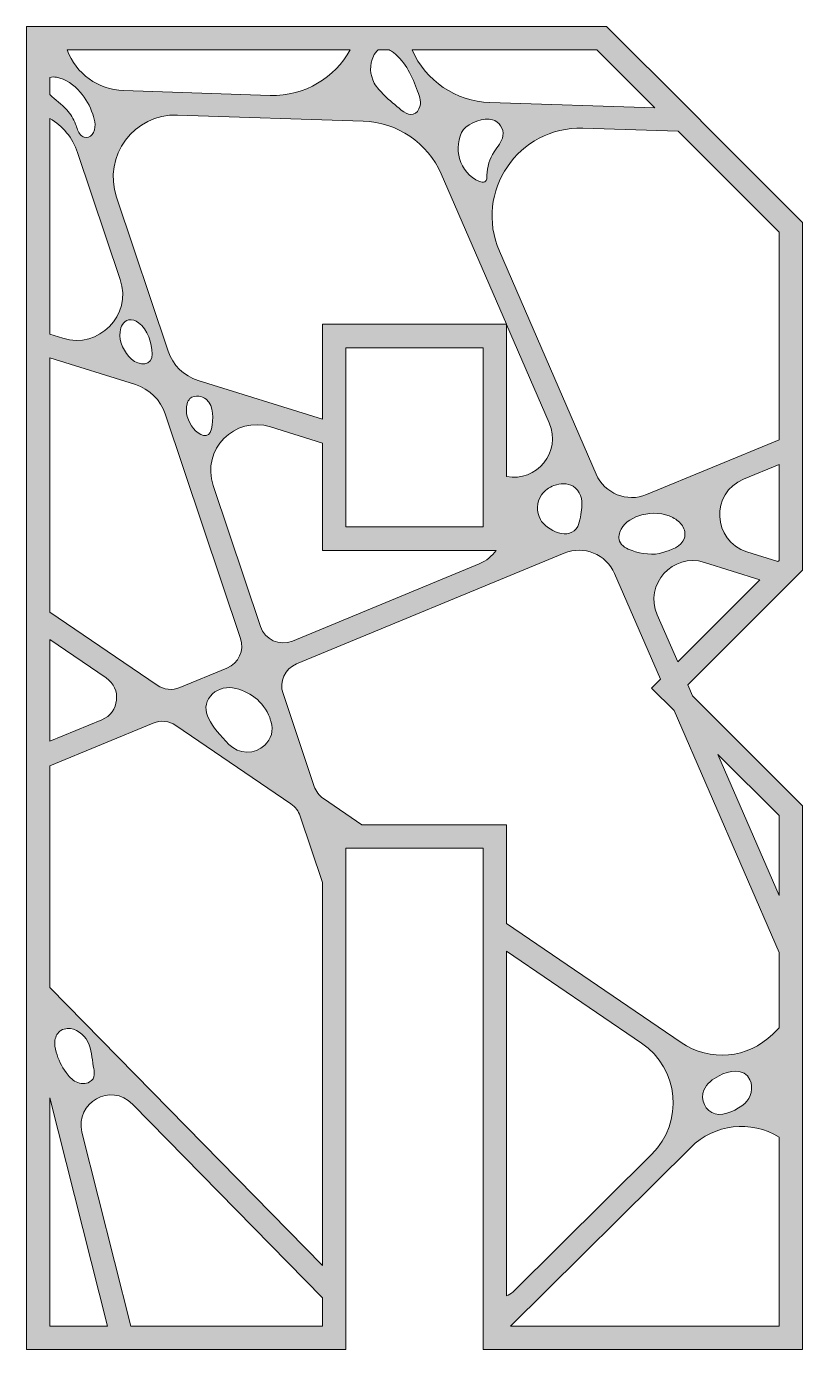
# Model space of a CAD drawing. Extents: x -1650 to 2650, y -4022 to 3022.
# Drawn here: x 189.8 to 450, y -1821.8 to -1378.2 of the extents above; entities that cross this region are included whole.
import ezdxf

# ---------------------------------------------------------------- set-up
doc = ezdxf.new("R2010")
doc.units = 0
doc.header["$MEASUREMENT"] = 0
doc.layers.add('Layer 1', color=7, linetype='Continuous')

msp = doc.modelspace()

# ---------------------------------------------------------------- hatches: boundary and pattern name
at = {"layer": 'Layer 1', "true_color": 0xff7272}
h = msp.add_hatch(color=11, dxfattribs=at)
h.dxf.hatch_style = 2
h.paths.add_polyline_path([(419.81, -1413.77), (411.94, -1405.9), (384.29, -1378.25), (315.69, -1378.25), (301.28, -1378.25), (200.83, -1378.25), (191.3, -1378.25), (189.83, -1378.25), (189.83, -1384.89), (189.83, -1406.4), (189.83, -1478.93), (189.83, -1486.9), (189.83, -1569.18), (189.83, -1578.4), (189.83, -1621.11), (189.83, -1629.35), (189.83, -1675.04), (189.83, -1706.2), (189.83, -1821.75), (218.97, -1821.75), (226.82, -1821.75), (296.92, -1821.75), (296.92, -1812.45), (296.92, -1801.58), (296.92, -1688.63), (296.92, -1653.7), (313.75, -1653.7), (342.92, -1653.7), (342.92, -1673.59), (342.92, -1682.81), (342.92, -1801.26), (342.92, -1821.75), (349.59, -1821.75), (450, -1821.75), (450, -1755.83), (450, -1744.55), (450, -1717.48), (450, -1687.68), (450, -1639.53), (413.07, -1602.6), (413.07, -1602.6), (411.5, -1598.97), (444.14, -1566.34), (450, -1560.48), (450, -1560.2), (450, -1521.78), (450, -1513.54), (450, -1443.97)])
edge = h.paths.add_edge_path()
edge.add_spline(control_points=[(381.04, -1386.1), (381.04, -1386.1), (400.46, -1405.52), (400.46, -1405.52), (400.46, -1405.52), (345.15, -1403.73), (345.15, -1403.73), (333.79, -1403.36), (323.66, -1396.51), (319.1, -1386.1), (319.1, -1386.1), (381.04, -1386.1), (381.04, -1386.1)], knot_values=[0, 0, 0, 0, 1, 1, 1, 2, 2, 2, 3, 3, 3, 4, 4, 4, 4], degree=3, periodic=1)
edge = h.paths.add_edge_path()
edge.add_spline(control_points=[(350.78, -1529.11), (350.78, -1529.11), (350.78, -1478.2), (350.78, -1478.2), (350.78, -1478.2), (365.08, -1511.15), (365.08, -1511.15), (369.3, -1520.88), (360.78, -1531.05), (350.78, -1529.11)], knot_values=[0, 0, 0, 0, 1, 1, 1, 2, 2, 2, 3, 3, 3, 3], degree=3, periodic=1)
edge = h.paths.add_edge_path()
edge.add_spline(control_points=[(366.68, -1532.12), (368.75, -1531.35), (371.18, -1531.23), (373.08, -1532.37), (375.5, -1533.83), (376.36, -1536.85), (375.98, -1539.52), (375.74, -1541.25), (375.43, -1544.25), (374.64, -1545.84), (372.11, -1550.91), (364.07, -1547.12), (362.11, -1543.53), (360.73, -1540.98), (360.82, -1537.65), (362.49, -1535.27), (363.5, -1533.81), (365.02, -1532.76), (366.68, -1532.12)], knot_values=[0, 0, 0, 0, 1, 1, 1, 2, 2, 2, 3, 3, 3, 4, 4, 4, 5, 5, 5, 6, 6, 6, 6], degree=3, periodic=1)
edge = h.paths.add_edge_path()
edge.add_spline(control_points=[(268.3, -1579.4), (268.3, -1579.4), (252.43, -1532.09), (252.43, -1532.09), (248.43, -1520.15), (259.64, -1508.71), (271.66, -1512.46), (271.66, -1512.46), (289.06, -1517.9), (289.06, -1517.9), (289.06, -1517.9), (289.06, -1553.86), (289.06, -1553.86), (289.06, -1553.86), (347.28, -1553.86), (347.28, -1553.86), (345.96, -1555.76), (344.06, -1557.34), (341.57, -1558.37), (341.57, -1558.37), (278.97, -1584.26), (278.97, -1584.26), (274.68, -1586.04), (269.78, -1583.8), (268.3, -1579.4)], knot_values=[0, 0, 0, 0, 1, 1, 1, 2, 2, 2, 3, 3, 3, 4, 4, 4, 5, 5, 5, 6, 6, 6, 7, 7, 7, 8, 8, 8, 8], degree=3, periodic=1)
edge = h.paths.add_edge_path()
edge.add_spline(control_points=[(269.75, -1619.16), (266.38, -1622.37), (261.01, -1622.21), (257.72, -1618.91), (251.89, -1613.05), (247.62, -1607.38), (251.5, -1602.72), (253.3, -1600.55), (256.14, -1599.56), (258.94, -1599.98), (264.48, -1600.81), (269.32, -1604.53), (271.39, -1609.94), (271.68, -1610.71), (271.79, -1611.17), (271.79, -1611.17), (272.84, -1614.3), (271.79, -1617.21), (269.75, -1619.16)], knot_values=[0, 0, 0, 0, 1, 1, 1, 2, 2, 2, 3, 3, 3, 4, 4, 4, 5, 5, 5, 6, 6, 6, 6], degree=3, periodic=1)
edge = h.paths.add_edge_path()
edge.add_spline(control_points=[(245.8, -1512.97), (243.98, -1510.65), (242.88, -1507.54), (243.71, -1504.7), (243.89, -1504.08), (244.18, -1503.46), (244.65, -1503.01), (245.4, -1502.27), (246.55, -1502.04), (247.59, -1502.18), (248.48, -1502.3), (249.34, -1502.65), (250.04, -1503.21), (252.9, -1505.48), (252.44, -1509.96), (251.84, -1513.15), (251.11, -1516.96), (247.57, -1515.2), (245.8, -1512.97)], knot_values=[0, 0, 0, 0, 1, 1, 1, 2, 2, 2, 3, 3, 3, 4, 4, 4, 5, 5, 5, 6, 6, 6, 6], degree=3, periodic=1)
h.paths.add_polyline_path([(296.92, -1512.38), (296.92, -1485.94), (342.92, -1485.94), (342.92, -1526.75), (342.92, -1534.99), (342.92, -1546.01), (296.92, -1546.01), (296.92, -1520.35)])
edge = h.paths.add_edge_path()
edge.add_spline(control_points=[(289.06, -1478.08), (289.06, -1478.08), (289.06, -1509.93), (289.06, -1509.93), (289.06, -1509.93), (247.37, -1496.9), (247.37, -1496.9), (242.64, -1495.43), (238.91, -1491.77), (237.34, -1487.08), (237.34, -1487.08), (220.01, -1435.43), (220.01, -1435.43), (215.39, -1421.65), (225.93, -1407.48), (240.47, -1407.95), (240.47, -1407.95), (302.76, -1409.97), (302.76, -1409.97), (314.15, -1410.34), (324.32, -1417.25), (328.86, -1427.7), (328.86, -1427.7), (350.73, -1478.08), (350.73, -1478.08), (350.73, -1478.08), (289.06, -1478.08), (289.06, -1478.08)], knot_values=[0, 0, 0, 0, 1, 1, 1, 2, 2, 2, 3, 3, 3, 4, 4, 4, 5, 5, 5, 6, 6, 6, 7, 7, 7, 8, 8, 8, 9, 9, 9, 9], degree=3, periodic=1)
edge = h.paths.add_edge_path()
edge.add_spline(control_points=[(231.99, -1488.03), (232.08, -1492.13), (227.49, -1492.04), (225.1, -1489.81), (222.58, -1487.45), (220.82, -1484.04), (221.2, -1480.61), (221.4, -1478.87), (222.37, -1477), (224.07, -1476.62), (225.23, -1476.36), (226.44, -1476.86), (227.4, -1477.57), (230.46, -1479.83), (231.9, -1484.34), (231.99, -1488.03)], knot_values=[0, 0, 0, 0, 1, 1, 1, 2, 2, 2, 3, 3, 3, 4, 4, 4, 5, 5, 5, 5], degree=3, periodic=1)
edge = h.paths.add_edge_path()
edge.add_spline(control_points=[(343.51, -1430.32), (342.97, -1430.66), (342.25, -1430.46), (341.66, -1430.21), (338.44, -1428.83), (335.91, -1425.94), (334.98, -1422.56), (334.2, -1419.75), (334.38, -1415.24), (336.32, -1412.82), (338.2, -1410.49), (343.25, -1408.71), (346.08, -1409.5), (348.33, -1410.14), (349.91, -1412.59), (349.55, -1414.91), (349.24, -1416.92), (347.72, -1418.51), (346.6, -1420.22), (345.08, -1422.57), (344.24, -1425.35), (344.22, -1428.14), (344.21, -1428.94), (344.19, -1429.9), (343.51, -1430.32)], knot_values=[0, 0, 0, 0, 1, 1, 1, 2, 2, 2, 3, 3, 3, 4, 4, 4, 5, 5, 5, 6, 6, 6, 7, 7, 7, 8, 8, 8, 8], degree=3, periodic=1)
edge = h.paths.add_edge_path()
edge.add_spline(control_points=[(311.43, -1386.1), (311.93, -1386.35), (312.41, -1386.68), (312.85, -1387.01), (317.08, -1390.3), (319.17, -1395.04), (320.95, -1399.94), (321.7, -1402.02), (322.46, -1403.7), (321.42, -1405.89), (320.1, -1408.68), (317.56, -1407.88), (315.5, -1406.27), (313.5, -1404.7), (311.58, -1403.03), (309.75, -1401.25), (308.5, -1400.04), (307.28, -1398.76), (306.44, -1397.24), (304.93, -1394.5), (304.8, -1391.04), (306.12, -1388.2), (306.5, -1387.39), (307.03, -1386.6), (307.75, -1386.1), (307.75, -1386.1), (311.43, -1386.1), (311.43, -1386.1)], knot_values=[0, 0, 0, 0, 1, 1, 1, 2, 2, 2, 3, 3, 3, 4, 4, 4, 5, 5, 5, 6, 6, 6, 7, 7, 7, 8, 8, 8, 9, 9, 9, 9], degree=3, periodic=1)
edge = h.paths.add_edge_path()
edge.add_spline(control_points=[(298.3, -1386.1), (293.22, -1395.28), (283.36, -1401.73), (271.51, -1401.34), (271.51, -1401.34), (222.37, -1399.75), (222.37, -1399.75), (213.87, -1399.48), (206.4, -1394.05), (203.48, -1386.1), (203.48, -1386.1), (298.3, -1386.1), (298.3, -1386.1)], knot_values=[0, 0, 0, 0, 1, 1, 1, 2, 2, 2, 3, 3, 3, 4, 4, 4, 4], degree=3, periodic=1)
edge = h.paths.add_edge_path()
edge.add_spline(control_points=[(197.73, -1395.31), (198.43, -1395.12), (199.17, -1395.15), (199.89, -1395.27), (203.04, -1395.8), (205.73, -1397.86), (207.86, -1400.24), (209.81, -1402.44), (211.07, -1404.86), (212.06, -1407.6), (212.8, -1409.65), (213.42, -1412.65), (211.88, -1414.47), (211.23, -1415.24), (210.13, -1415.68), (209.17, -1415.38), (208.7, -1415.24), (208.29, -1414.93), (207.95, -1414.56), (207.06, -1413.58), (206.74, -1412.23), (206.28, -1410.98), (205.62, -1409.23), (204.63, -1407.59), (203.37, -1406.2), (201.65, -1404.31), (199.47, -1402.9), (197.69, -1401.08), (197.69, -1401.08), (197.69, -1395.33), (197.69, -1395.33), (197.7, -1395.32), (197.71, -1395.31), (197.73, -1395.31)], knot_values=[0, 0, 0, 0, 1, 1, 1, 2, 2, 2, 3, 3, 3, 4, 4, 4, 5, 5, 5, 6, 6, 6, 7, 7, 7, 8, 8, 8, 9, 9, 9, 10, 10, 10, 11, 11, 11, 11], degree=3, periodic=1)
edge = h.paths.add_edge_path()
edge.add_spline(control_points=[(197.69, -1409.08), (201.96, -1411.57), (205.32, -1415.56), (206.96, -1420.46), (206.96, -1420.46), (221.27, -1463.12), (221.27, -1463.12), (225.27, -1475.05), (214.07, -1486.5), (202.05, -1482.75), (202.05, -1482.75), (197.69, -1481.39), (197.69, -1481.39), (197.69, -1481.39), (197.69, -1409.08), (197.69, -1409.08)], knot_values=[0, 0, 0, 0, 1, 1, 1, 2, 2, 2, 3, 3, 3, 4, 4, 4, 5, 5, 5, 5], degree=3, periodic=1)
edge = h.paths.add_edge_path()
edge.add_spline(control_points=[(197.69, -1489.36), (197.69, -1489.36), (226.34, -1498.31), (226.34, -1498.31), (231.06, -1499.79), (234.8, -1503.43), (236.37, -1508.12), (236.37, -1508.12), (261.6, -1583.36), (261.6, -1583.36), (262.94, -1587.36), (260.96, -1591.71), (257.06, -1593.32), (257.06, -1593.32), (241.24, -1599.85), (241.24, -1599.85), (238.74, -1600.89), (235.89, -1600.59), (233.66, -1599.07), (233.66, -1599.07), (197.69, -1574.54), (197.69, -1574.54), (197.69, -1574.54), (197.69, -1489.36), (197.69, -1489.36)], knot_values=[0, 0, 0, 0, 1, 1, 1, 2, 2, 2, 3, 3, 3, 4, 4, 4, 5, 5, 5, 6, 6, 6, 7, 7, 7, 8, 8, 8, 8], degree=3, periodic=1)
edge = h.paths.add_edge_path()
edge.add_spline(control_points=[(197.69, -1583.76), (197.69, -1583.76), (216.56, -1596.63), (216.56, -1596.63), (221.82, -1600.22), (221, -1608.23), (215.11, -1610.67), (215.11, -1610.67), (197.69, -1617.86), (197.69, -1617.86), (197.69, -1617.86), (197.69, -1583.76), (197.69, -1583.76)], knot_values=[0, 0, 0, 0, 1, 1, 1, 2, 2, 2, 3, 3, 3, 4, 4, 4, 4], degree=3, periodic=1)
h.paths.add_polyline_path([(197.69, -1813.9), (197.69, -1737.35), (216.99, -1813.9)])
edge = h.paths.add_edge_path()
edge.add_spline(control_points=[(199.4, -1718.1), (199.59, -1716.77), (200.27, -1715.46), (201.41, -1714.76), (202.05, -1714.37), (202.79, -1714.18), (203.53, -1714.14), (206.41, -1713.99), (209.05, -1716.04), (210.4, -1718.58), (211.81, -1721.23), (211.72, -1723.95), (212.25, -1726.79), (212.61, -1728.76), (213.15, -1730.75), (211, -1732.05), (209.65, -1732.86), (207.89, -1732.73), (206.5, -1732.03), (205.1, -1731.33), (204.01, -1730.14), (203.09, -1728.87), (201.6, -1726.82), (200.49, -1724.51), (199.81, -1722.08), (199.45, -1720.78), (199.21, -1719.43), (199.4, -1718.1)], knot_values=[0, 0, 0, 0, 1, 1, 1, 2, 2, 2, 3, 3, 3, 4, 4, 4, 5, 5, 5, 6, 6, 6, 7, 7, 7, 8, 8, 8, 9, 9, 9, 9], degree=3, periodic=1)
edge = h.paths.add_edge_path()
edge.add_spline(control_points=[(289.06, -1813.9), (289.06, -1813.9), (224.84, -1813.9), (224.84, -1813.9), (224.84, -1813.9), (208.45, -1748.92), (208.45, -1748.92), (205.95, -1739), (218.17, -1732.14), (225.34, -1739.45), (225.34, -1739.45), (289.06, -1804.44), (289.06, -1804.44), (289.06, -1804.44), (289.06, -1813.9), (289.06, -1813.9)], knot_values=[0, 0, 0, 0, 1, 1, 1, 2, 2, 2, 3, 3, 3, 4, 4, 4, 5, 5, 5, 5], degree=3, periodic=1)
edge = h.paths.add_edge_path()
edge.add_spline(control_points=[(289.06, -1793.57), (289.06, -1793.57), (197.69, -1700.38), (197.69, -1700.38), (197.69, -1700.38), (197.69, -1626.1), (197.69, -1626.1), (197.69, -1626.1), (232.34, -1611.77), (232.34, -1611.77), (234.83, -1610.74), (237.69, -1611.03), (239.93, -1612.56), (239.93, -1612.56), (278.51, -1638.88), (278.51, -1638.88), (279.95, -1639.86), (281.04, -1641.29), (281.6, -1642.95), (281.6, -1642.95), (289.06, -1665.2), (289.06, -1665.2), (289.06, -1665.2), (289.06, -1793.57), (289.06, -1793.57)], knot_values=[0, 0, 0, 0, 1, 1, 1, 2, 2, 2, 3, 3, 3, 4, 4, 4, 5, 5, 5, 6, 6, 6, 7, 7, 7, 8, 8, 8, 8], degree=3, periodic=1)
edge = h.paths.add_edge_path()
edge.add_spline(control_points=[(302.24, -1645.84), (302.24, -1645.84), (289.37, -1637.06), (289.37, -1637.06), (287.92, -1636.08), (286.84, -1634.65), (286.28, -1632.99), (286.28, -1632.99), (275.85, -1601.87), (275.85, -1601.87), (274.5, -1597.87), (276.48, -1593.52), (280.38, -1591.91), (280.38, -1591.91), (370.12, -1554.81), (370.12, -1554.81), (376.66, -1552.1), (384.18, -1555.14), (387, -1561.65), (387, -1561.65), (402.35, -1597.02), (402.35, -1597.02), (402.35, -1597.02), (399.37, -1600), (399.37, -1600), (399.37, -1600), (406.93, -1607.57), (406.93, -1607.57), (406.93, -1607.57), (442.14, -1688.69), (442.14, -1688.69), (442.14, -1688.69), (442.14, -1713.9), (442.14, -1713.9), (442.14, -1713.9), (439.99, -1716.04), (439.99, -1716.04), (431.75, -1724.21), (418.87, -1725.39), (409.29, -1718.85), (409.29, -1718.85), (350.78, -1678.95), (350.78, -1678.95), (350.78, -1678.95), (350.78, -1645.84), (350.78, -1645.84), (350.78, -1645.84), (302.24, -1645.84), (302.24, -1645.84)], knot_values=[0, 0, 0, 0, 1, 1, 1, 2, 2, 2, 3, 3, 3, 4, 4, 4, 5, 5, 5, 6, 6, 6, 7, 7, 7, 8, 8, 8, 9, 9, 9, 10, 10, 10, 11, 11, 11, 12, 12, 12, 13, 13, 13, 14, 14, 14, 15, 15, 15, 16, 16, 16, 16], degree=3, periodic=1)
edge = h.paths.add_edge_path()
edge.add_spline(control_points=[(389.16, -1546.78), (390.56, -1544.22), (393.35, -1542.71), (396.18, -1541.98), (399.61, -1541.1), (403.4, -1541.24), (406.54, -1542.87), (407.81, -1543.53), (408.98, -1544.45), (409.74, -1545.67), (410.51, -1546.88), (410.83, -1548.42), (410.4, -1549.79), (409.46, -1552.83), (405.77, -1553.63), (403.14, -1554.6), (400.05, -1555.73), (395.88, -1554.96), (392.84, -1553.96), (391.12, -1553.39), (389.31, -1552.43), (388.67, -1550.73), (388.2, -1549.45), (388.51, -1547.99), (389.16, -1546.78)], knot_values=[0, 0, 0, 0, 1, 1, 1, 2, 2, 2, 3, 3, 3, 4, 4, 4, 5, 5, 5, 6, 6, 6, 7, 7, 7, 8, 8, 8, 8], degree=3, periodic=1)
edge = h.paths.add_edge_path()
edge.add_spline(control_points=[(430.64, -1739.26), (428.33, -1741.3), (423.79, -1743.59), (420.72, -1742.78), (417.4, -1741.9), (415.64, -1737.89), (416.93, -1734.77), (417.84, -1732.58), (419.89, -1731.08), (422, -1729.97), (425.17, -1728.3), (430.47, -1727.15), (432.38, -1731.29), (433.56, -1733.88), (432.72, -1737.43), (430.64, -1739.26)], knot_values=[0, 0, 0, 0, 1, 1, 1, 2, 2, 2, 3, 3, 3, 4, 4, 4, 5, 5, 5, 5], degree=3, periodic=1)
edge = h.paths.add_edge_path()
edge.add_spline(control_points=[(396.04, -1719.03), (408.62, -1727.61), (410.26, -1745.52), (399.45, -1756.25), (399.45, -1756.25), (352.95, -1802.36), (352.95, -1802.36), (352.3, -1803), (351.56, -1803.47), (350.78, -1803.79), (350.78, -1803.79), (350.78, -1688.16), (350.78, -1688.16), (350.78, -1688.16), (396.04, -1719.03), (396.04, -1719.03)], knot_values=[0, 0, 0, 0, 1, 1, 1, 2, 2, 2, 3, 3, 3, 4, 4, 4, 5, 5, 5, 5], degree=3, periodic=1)
edge = h.paths.add_edge_path()
edge.add_spline(control_points=[(442.14, -1813.9), (442.14, -1813.9), (352.11, -1813.9), (352.11, -1813.9), (352.11, -1813.9), (412.51, -1754.01), (412.51, -1754.01), (420.44, -1746.14), (432.69, -1744.76), (442.14, -1750.52), (442.14, -1750.52), (442.14, -1813.9), (442.14, -1813.9)], knot_values=[0, 0, 0, 0, 1, 1, 1, 2, 2, 2, 3, 3, 3, 4, 4, 4, 4], degree=3, periodic=1)
h.paths.add_polyline_path([(442.14, -1642.78), (442.14, -1669.58), (421.6, -1622.24)])
edge = h.paths.add_edge_path()
edge.add_spline(control_points=[(408.14, -1591.23), (408.14, -1591.23), (401.3, -1575.47), (401.3, -1575.47), (396.87, -1565.26), (406.48, -1554.57), (417.09, -1557.89), (417.09, -1557.89), (435.67, -1563.7), (435.67, -1563.7), (435.67, -1563.7), (408.14, -1591.23), (408.14, -1591.23)], knot_values=[0, 0, 0, 0, 1, 1, 1, 2, 2, 2, 3, 3, 3, 4, 4, 4, 4], degree=3, periodic=1)
edge = h.paths.add_edge_path()
edge.add_spline(control_points=[(442.14, -1557.23), (442.14, -1557.23), (441.75, -1557.62), (441.75, -1557.62), (441.75, -1557.62), (431.33, -1554.37), (431.33, -1554.37), (419.74, -1550.74), (419.01, -1534.6), (430.24, -1529.96), (430.24, -1529.96), (442.14, -1525.04), (442.14, -1525.04), (442.14, -1525.04), (442.14, -1557.23), (442.14, -1557.23)], knot_values=[0, 0, 0, 0, 1, 1, 1, 2, 2, 2, 3, 3, 3, 4, 4, 4, 5, 5, 5, 5], degree=3, periodic=1)
edge = h.paths.add_edge_path()
edge.add_spline(control_points=[(397.72, -1535.16), (391.17, -1537.87), (383.65, -1534.83), (380.83, -1528.33), (380.83, -1528.33), (348.39, -1453.59), (348.39, -1453.59), (339.77, -1433.73), (354.76, -1411.66), (376.4, -1412.36), (376.4, -1412.36), (408.33, -1413.4), (408.33, -1413.4), (408.33, -1413.4), (442.14, -1447.22), (442.14, -1447.22), (442.14, -1447.22), (442.14, -1516.8), (442.14, -1516.8), (442.14, -1516.8), (397.72, -1535.16), (397.72, -1535.16)], knot_values=[0, 0, 0, 0, 1, 1, 1, 2, 2, 2, 3, 3, 3, 4, 4, 4, 5, 5, 5, 6, 6, 6, 7, 7, 7, 7], degree=3, periodic=1)

# ---------------------------------------------------------------- linework, layer by layer
at = {"layer": 'Layer 1', "lineweight": 0}
for points in [[(419.81, -1413.77), (411.94, -1405.9), (384.29, -1378.25), (315.69, -1378.25), (301.28, -1378.25), (200.83, -1378.25), (191.3, -1378.25), (189.83, -1378.25), (189.83, -1384.89), (189.83, -1406.4), (189.83, -1478.93), (189.83, -1486.9), (189.83, -1569.18), (189.83, -1578.4), (189.83, -1621.11), (189.83, -1629.35), (189.83, -1675.04), (189.83, -1706.2), (189.83, -1821.75), (218.97, -1821.75), (226.82, -1821.75), (296.92, -1821.75), (296.92, -1812.45), (296.92, -1801.58), (296.92, -1688.63), (296.92, -1653.7), (313.75, -1653.7), (342.92, -1653.7), (342.92, -1673.59), (342.92, -1682.81), (342.92, -1801.26), (342.92, -1821.75), (349.59, -1821.75), (450, -1821.75), (450, -1755.83), (450, -1744.55), (450, -1717.48), (450, -1687.68), (450, -1639.53), (413.07, -1602.6), (413.07, -1602.6), (411.5, -1598.97), (444.14, -1566.34), (450, -1560.48), (450, -1560.2), (450, -1521.78), (450, -1513.54), (450, -1443.97), (419.81, -1413.77)], [(296.92, -1512.38), (296.92, -1485.94), (342.92, -1485.94), (342.92, -1526.75), (342.92, -1534.99), (342.92, -1546.01), (296.92, -1546.01), (296.92, -1520.35), (296.92, -1512.38)], [(442.14, -1642.78), (442.14, -1669.58), (421.6, -1622.24), (442.14, -1642.78)], [(197.69, -1813.9), (197.69, -1737.35), (216.99, -1813.9), (197.69, -1813.9)]]:
    msp.add_lwpolyline(points, dxfattribs=at)
for points, knots in [([(298.3, -1386.1), (293.22, -1395.28), (283.36, -1401.73), (271.51, -1401.34), (271.51, -1401.34), (222.37, -1399.75), (222.37, -1399.75), (213.87, -1399.48), (206.4, -1394.05), (203.48, -1386.1), (203.48, -1386.1), (298.3, -1386.1), (298.3, -1386.1)], [0, 0, 0, 0, 1, 1, 1, 2, 2, 2, 3, 3, 3, 4, 4, 4, 4]), ([(311.43, -1386.1), (311.93, -1386.35), (312.41, -1386.68), (312.85, -1387.01), (317.08, -1390.3), (319.17, -1395.04), (320.95, -1399.94), (321.7, -1402.02), (322.46, -1403.7), (321.42, -1405.89), (320.1, -1408.68), (317.56, -1407.88), (315.5, -1406.27), (313.5, -1404.7), (311.58, -1403.03), (309.75, -1401.25), (308.5, -1400.04), (307.28, -1398.76), (306.44, -1397.24), (304.93, -1394.5), (304.8, -1391.04), (306.12, -1388.2), (306.5, -1387.39), (307.03, -1386.6), (307.75, -1386.1), (307.75, -1386.1), (311.43, -1386.1), (311.43, -1386.1)], [0, 0, 0, 0, 1, 1, 1, 2, 2, 2, 3, 3, 3, 4, 4, 4, 5, 5, 5, 6, 6, 6, 7, 7, 7, 8, 8, 8, 9, 9, 9, 9]), ([(381.04, -1386.1), (381.04, -1386.1), (400.46, -1405.52), (400.46, -1405.52), (400.46, -1405.52), (345.15, -1403.73), (345.15, -1403.73), (333.79, -1403.36), (323.66, -1396.51), (319.1, -1386.1), (319.1, -1386.1), (381.04, -1386.1), (381.04, -1386.1)], [0, 0, 0, 0, 1, 1, 1, 2, 2, 2, 3, 3, 3, 4, 4, 4, 4]), ([(197.73, -1395.31), (198.43, -1395.12), (199.17, -1395.15), (199.89, -1395.27), (203.04, -1395.8), (205.73, -1397.86), (207.86, -1400.24), (209.81, -1402.44), (211.07, -1404.86), (212.06, -1407.6), (212.8, -1409.65), (213.42, -1412.65), (211.88, -1414.47), (211.23, -1415.24), (210.13, -1415.68), (209.17, -1415.38), (208.7, -1415.24), (208.29, -1414.93), (207.95, -1414.56), (207.06, -1413.58), (206.74, -1412.23), (206.28, -1410.98), (205.62, -1409.23), (204.63, -1407.59), (203.37, -1406.2), (201.65, -1404.31), (199.47, -1402.9), (197.69, -1401.08), (197.69, -1401.08), (197.69, -1395.33), (197.69, -1395.33), (197.7, -1395.32), (197.71, -1395.31), (197.73, -1395.31)], [0, 0, 0, 0, 1, 1, 1, 2, 2, 2, 3, 3, 3, 4, 4, 4, 5, 5, 5, 6, 6, 6, 7, 7, 7, 8, 8, 8, 9, 9, 9, 10, 10, 10, 11, 11, 11, 11]), ([(197.69, -1409.08), (201.96, -1411.57), (205.32, -1415.56), (206.96, -1420.46), (206.96, -1420.46), (221.27, -1463.12), (221.27, -1463.12), (225.27, -1475.05), (214.07, -1486.5), (202.05, -1482.75), (202.05, -1482.75), (197.69, -1481.39), (197.69, -1481.39), (197.69, -1481.39), (197.69, -1409.08), (197.69, -1409.08)], [0, 0, 0, 0, 1, 1, 1, 2, 2, 2, 3, 3, 3, 4, 4, 4, 5, 5, 5, 5]), ([(289.06, -1478.08), (289.06, -1478.08), (289.06, -1509.93), (289.06, -1509.93), (289.06, -1509.93), (247.37, -1496.9), (247.37, -1496.9), (242.64, -1495.43), (238.91, -1491.77), (237.34, -1487.08), (237.34, -1487.08), (220.01, -1435.43), (220.01, -1435.43), (215.39, -1421.65), (225.93, -1407.48), (240.47, -1407.95), (240.47, -1407.95), (302.76, -1409.97), (302.76, -1409.97), (314.15, -1410.34), (324.32, -1417.25), (328.86, -1427.7), (328.86, -1427.7), (350.73, -1478.08), (350.73, -1478.08), (350.73, -1478.08), (289.06, -1478.08), (289.06, -1478.08)], [0, 0, 0, 0, 1, 1, 1, 2, 2, 2, 3, 3, 3, 4, 4, 4, 5, 5, 5, 6, 6, 6, 7, 7, 7, 8, 8, 8, 9, 9, 9, 9]), ([(343.51, -1430.32), (342.97, -1430.66), (342.25, -1430.46), (341.66, -1430.21), (338.44, -1428.83), (335.91, -1425.94), (334.98, -1422.56), (334.2, -1419.75), (334.38, -1415.24), (336.32, -1412.82), (338.2, -1410.49), (343.25, -1408.71), (346.08, -1409.5), (348.33, -1410.14), (349.91, -1412.59), (349.55, -1414.91), (349.24, -1416.92), (347.72, -1418.51), (346.6, -1420.22), (345.08, -1422.57), (344.24, -1425.35), (344.22, -1428.14), (344.21, -1428.94), (344.19, -1429.9), (343.51, -1430.32)], [0, 0, 0, 0, 1, 1, 1, 2, 2, 2, 3, 3, 3, 4, 4, 4, 5, 5, 5, 6, 6, 6, 7, 7, 7, 8, 8, 8, 8]), ([(397.72, -1535.16), (391.17, -1537.87), (383.65, -1534.83), (380.83, -1528.33), (380.83, -1528.33), (348.39, -1453.59), (348.39, -1453.59), (339.77, -1433.73), (354.76, -1411.66), (376.4, -1412.36), (376.4, -1412.36), (408.33, -1413.4), (408.33, -1413.4), (408.33, -1413.4), (442.14, -1447.22), (442.14, -1447.22), (442.14, -1447.22), (442.14, -1516.8), (442.14, -1516.8), (442.14, -1516.8), (397.72, -1535.16), (397.72, -1535.16)], [0, 0, 0, 0, 1, 1, 1, 2, 2, 2, 3, 3, 3, 4, 4, 4, 5, 5, 5, 6, 6, 6, 7, 7, 7, 7]), ([(231.99, -1488.03), (232.08, -1492.13), (227.49, -1492.04), (225.1, -1489.81), (222.58, -1487.45), (220.82, -1484.04), (221.2, -1480.61), (221.4, -1478.87), (222.37, -1477), (224.07, -1476.62), (225.23, -1476.36), (226.44, -1476.86), (227.4, -1477.57), (230.46, -1479.83), (231.9, -1484.34), (231.99, -1488.03)], [0, 0, 0, 0, 1, 1, 1, 2, 2, 2, 3, 3, 3, 4, 4, 4, 5, 5, 5, 5]), ([(350.78, -1529.11), (350.78, -1529.11), (350.78, -1478.2), (350.78, -1478.2), (350.78, -1478.2), (365.08, -1511.15), (365.08, -1511.15), (369.3, -1520.88), (360.78, -1531.05), (350.78, -1529.11)], [0, 0, 0, 0, 1, 1, 1, 2, 2, 2, 3, 3, 3, 3]), ([(197.69, -1489.36), (197.69, -1489.36), (226.34, -1498.31), (226.34, -1498.31), (231.06, -1499.79), (234.8, -1503.43), (236.37, -1508.12), (236.37, -1508.12), (261.6, -1583.36), (261.6, -1583.36), (262.94, -1587.36), (260.96, -1591.71), (257.06, -1593.32), (257.06, -1593.32), (241.24, -1599.85), (241.24, -1599.85), (238.74, -1600.89), (235.89, -1600.59), (233.66, -1599.07), (233.66, -1599.07), (197.69, -1574.54), (197.69, -1574.54), (197.69, -1574.54), (197.69, -1489.36), (197.69, -1489.36)], [0, 0, 0, 0, 1, 1, 1, 2, 2, 2, 3, 3, 3, 4, 4, 4, 5, 5, 5, 6, 6, 6, 7, 7, 7, 8, 8, 8, 8]), ([(245.8, -1512.97), (243.98, -1510.65), (242.88, -1507.54), (243.71, -1504.7), (243.89, -1504.08), (244.18, -1503.46), (244.65, -1503.01), (245.4, -1502.27), (246.55, -1502.04), (247.59, -1502.18), (248.48, -1502.3), (249.34, -1502.65), (250.04, -1503.21), (252.9, -1505.48), (252.44, -1509.96), (251.84, -1513.15), (251.11, -1516.96), (247.57, -1515.2), (245.8, -1512.97)], [0, 0, 0, 0, 1, 1, 1, 2, 2, 2, 3, 3, 3, 4, 4, 4, 5, 5, 5, 6, 6, 6, 6]), ([(268.3, -1579.4), (268.3, -1579.4), (252.43, -1532.09), (252.43, -1532.09), (248.43, -1520.15), (259.64, -1508.71), (271.66, -1512.46), (271.66, -1512.46), (289.06, -1517.9), (289.06, -1517.9), (289.06, -1517.9), (289.06, -1553.86), (289.06, -1553.86), (289.06, -1553.86), (347.28, -1553.86), (347.28, -1553.86), (345.96, -1555.76), (344.06, -1557.34), (341.57, -1558.37), (341.57, -1558.37), (278.97, -1584.26), (278.97, -1584.26), (274.68, -1586.04), (269.78, -1583.8), (268.3, -1579.4)], [0, 0, 0, 0, 1, 1, 1, 2, 2, 2, 3, 3, 3, 4, 4, 4, 5, 5, 5, 6, 6, 6, 7, 7, 7, 8, 8, 8, 8]), ([(442.14, -1557.23), (442.14, -1557.23), (441.75, -1557.62), (441.75, -1557.62), (441.75, -1557.62), (431.33, -1554.37), (431.33, -1554.37), (419.74, -1550.74), (419.01, -1534.6), (430.24, -1529.96), (430.24, -1529.96), (442.14, -1525.04), (442.14, -1525.04), (442.14, -1525.04), (442.14, -1557.23), (442.14, -1557.23)], [0, 0, 0, 0, 1, 1, 1, 2, 2, 2, 3, 3, 3, 4, 4, 4, 5, 5, 5, 5]), ([(366.68, -1532.12), (368.75, -1531.35), (371.18, -1531.23), (373.08, -1532.37), (375.5, -1533.83), (376.36, -1536.85), (375.98, -1539.52), (375.74, -1541.25), (375.43, -1544.25), (374.64, -1545.84), (372.11, -1550.91), (364.07, -1547.12), (362.11, -1543.53), (360.73, -1540.98), (360.82, -1537.65), (362.49, -1535.27), (363.5, -1533.81), (365.02, -1532.76), (366.68, -1532.12)], [0, 0, 0, 0, 1, 1, 1, 2, 2, 2, 3, 3, 3, 4, 4, 4, 5, 5, 5, 6, 6, 6, 6]), ([(389.16, -1546.78), (390.56, -1544.22), (393.35, -1542.71), (396.18, -1541.98), (399.61, -1541.1), (403.4, -1541.24), (406.54, -1542.87), (407.81, -1543.53), (408.98, -1544.45), (409.74, -1545.67), (410.51, -1546.88), (410.83, -1548.42), (410.4, -1549.79), (409.46, -1552.83), (405.77, -1553.63), (403.14, -1554.6), (400.05, -1555.73), (395.88, -1554.96), (392.84, -1553.96), (391.12, -1553.39), (389.31, -1552.43), (388.67, -1550.73), (388.2, -1549.45), (388.51, -1547.99), (389.16, -1546.78)], [0, 0, 0, 0, 1, 1, 1, 2, 2, 2, 3, 3, 3, 4, 4, 4, 5, 5, 5, 6, 6, 6, 7, 7, 7, 8, 8, 8, 8]), ([(302.24, -1645.84), (302.24, -1645.84), (289.37, -1637.06), (289.37, -1637.06), (287.92, -1636.08), (286.84, -1634.65), (286.28, -1632.99), (286.28, -1632.99), (275.85, -1601.87), (275.85, -1601.87), (274.5, -1597.87), (276.48, -1593.52), (280.38, -1591.91), (280.38, -1591.91), (370.12, -1554.81), (370.12, -1554.81), (376.66, -1552.1), (384.18, -1555.14), (387, -1561.65), (387, -1561.65), (402.35, -1597.02), (402.35, -1597.02), (402.35, -1597.02), (399.37, -1600), (399.37, -1600), (399.37, -1600), (406.93, -1607.57), (406.93, -1607.57), (406.93, -1607.57), (442.14, -1688.69), (442.14, -1688.69), (442.14, -1688.69), (442.14, -1713.9), (442.14, -1713.9), (442.14, -1713.9), (439.99, -1716.04), (439.99, -1716.04), (431.75, -1724.21), (418.87, -1725.39), (409.29, -1718.85), (409.29, -1718.85), (350.78, -1678.95), (350.78, -1678.95), (350.78, -1678.95), (350.78, -1645.84), (350.78, -1645.84), (350.78, -1645.84), (302.24, -1645.84), (302.24, -1645.84)], [0, 0, 0, 0, 1, 1, 1, 2, 2, 2, 3, 3, 3, 4, 4, 4, 5, 5, 5, 6, 6, 6, 7, 7, 7, 8, 8, 8, 9, 9, 9, 10, 10, 10, 11, 11, 11, 12, 12, 12, 13, 13, 13, 14, 14, 14, 15, 15, 15, 16, 16, 16, 16]), ([(408.14, -1591.23), (408.14, -1591.23), (401.3, -1575.47), (401.3, -1575.47), (396.87, -1565.26), (406.48, -1554.57), (417.09, -1557.89), (417.09, -1557.89), (435.67, -1563.7), (435.67, -1563.7), (435.67, -1563.7), (408.14, -1591.23), (408.14, -1591.23)], [0, 0, 0, 0, 1, 1, 1, 2, 2, 2, 3, 3, 3, 4, 4, 4, 4]), ([(197.69, -1583.76), (197.69, -1583.76), (216.56, -1596.63), (216.56, -1596.63), (221.82, -1600.22), (221, -1608.23), (215.11, -1610.67), (215.11, -1610.67), (197.69, -1617.86), (197.69, -1617.86), (197.69, -1617.86), (197.69, -1583.76), (197.69, -1583.76)], [0, 0, 0, 0, 1, 1, 1, 2, 2, 2, 3, 3, 3, 4, 4, 4, 4]), ([(269.75, -1619.16), (266.38, -1622.37), (261.01, -1622.21), (257.72, -1618.91), (251.89, -1613.05), (247.62, -1607.38), (251.5, -1602.72), (253.3, -1600.55), (256.14, -1599.56), (258.94, -1599.98), (264.48, -1600.81), (269.32, -1604.53), (271.39, -1609.94), (271.68, -1610.71), (271.79, -1611.17), (271.79, -1611.17), (272.84, -1614.3), (271.79, -1617.21), (269.75, -1619.16)], [0, 0, 0, 0, 1, 1, 1, 2, 2, 2, 3, 3, 3, 4, 4, 4, 5, 5, 5, 6, 6, 6, 6]), ([(289.06, -1793.57), (289.06, -1793.57), (197.69, -1700.38), (197.69, -1700.38), (197.69, -1700.38), (197.69, -1626.1), (197.69, -1626.1), (197.69, -1626.1), (232.34, -1611.77), (232.34, -1611.77), (234.83, -1610.74), (237.69, -1611.03), (239.93, -1612.56), (239.93, -1612.56), (278.51, -1638.88), (278.51, -1638.88), (279.95, -1639.86), (281.04, -1641.29), (281.6, -1642.95), (281.6, -1642.95), (289.06, -1665.2), (289.06, -1665.2), (289.06, -1665.2), (289.06, -1793.57), (289.06, -1793.57)], [0, 0, 0, 0, 1, 1, 1, 2, 2, 2, 3, 3, 3, 4, 4, 4, 5, 5, 5, 6, 6, 6, 7, 7, 7, 8, 8, 8, 8]), ([(396.04, -1719.03), (408.62, -1727.61), (410.26, -1745.52), (399.45, -1756.25), (399.45, -1756.25), (352.95, -1802.36), (352.95, -1802.36), (352.3, -1803), (351.56, -1803.47), (350.78, -1803.79), (350.78, -1803.79), (350.78, -1688.16), (350.78, -1688.16), (350.78, -1688.16), (396.04, -1719.03), (396.04, -1719.03)], [0, 0, 0, 0, 1, 1, 1, 2, 2, 2, 3, 3, 3, 4, 4, 4, 5, 5, 5, 5]), ([(199.4, -1718.1), (199.59, -1716.77), (200.27, -1715.46), (201.41, -1714.76), (202.05, -1714.37), (202.79, -1714.18), (203.53, -1714.14), (206.41, -1713.99), (209.05, -1716.04), (210.4, -1718.58), (211.81, -1721.23), (211.72, -1723.95), (212.25, -1726.79), (212.61, -1728.76), (213.15, -1730.75), (211, -1732.05), (209.65, -1732.86), (207.89, -1732.73), (206.5, -1732.03), (205.1, -1731.33), (204.01, -1730.14), (203.09, -1728.87), (201.6, -1726.82), (200.49, -1724.51), (199.81, -1722.08), (199.45, -1720.78), (199.21, -1719.43), (199.4, -1718.1)], [0, 0, 0, 0, 1, 1, 1, 2, 2, 2, 3, 3, 3, 4, 4, 4, 5, 5, 5, 6, 6, 6, 7, 7, 7, 8, 8, 8, 9, 9, 9, 9]), ([(430.64, -1739.26), (428.33, -1741.3), (423.79, -1743.59), (420.72, -1742.78), (417.4, -1741.9), (415.64, -1737.89), (416.93, -1734.77), (417.84, -1732.58), (419.89, -1731.08), (422, -1729.97), (425.17, -1728.3), (430.47, -1727.15), (432.38, -1731.29), (433.56, -1733.88), (432.72, -1737.43), (430.64, -1739.26)], [0, 0, 0, 0, 1, 1, 1, 2, 2, 2, 3, 3, 3, 4, 4, 4, 5, 5, 5, 5]), ([(289.06, -1813.9), (289.06, -1813.9), (224.84, -1813.9), (224.84, -1813.9), (224.84, -1813.9), (208.45, -1748.92), (208.45, -1748.92), (205.95, -1739), (218.17, -1732.14), (225.34, -1739.45), (225.34, -1739.45), (289.06, -1804.44), (289.06, -1804.44), (289.06, -1804.44), (289.06, -1813.9), (289.06, -1813.9)], [0, 0, 0, 0, 1, 1, 1, 2, 2, 2, 3, 3, 3, 4, 4, 4, 5, 5, 5, 5]), ([(442.14, -1813.9), (442.14, -1813.9), (352.11, -1813.9), (352.11, -1813.9), (352.11, -1813.9), (412.51, -1754.01), (412.51, -1754.01), (420.44, -1746.14), (432.69, -1744.76), (442.14, -1750.52), (442.14, -1750.52), (442.14, -1813.9), (442.14, -1813.9)], [0, 0, 0, 0, 1, 1, 1, 2, 2, 2, 3, 3, 3, 4, 4, 4, 4])]:
    msp.add_open_spline(points, degree=3, knots=knots, dxfattribs=at)

doc.saveas('drawing.dxf')
